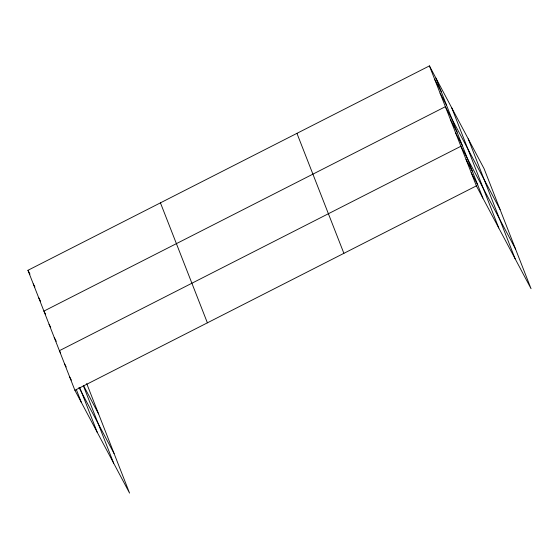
<?xml version="1.0" encoding="UTF-8"?>
<svg xmlns="http://www.w3.org/2000/svg" width="559" height="559" viewBox="0 0 559 559"><rect width="100%" height="100%" fill="white"/><g stroke="black" fill="none" stroke-linecap="round" stroke-linejoin="round"><path stroke-width="0.84" d="M86.687 383.523L129.569 493.108L74.899 390.294L27.95 270.304L429.431 65.892L484.101 168.706L531.05 288.696L476.38 185.874L429.431 65.892M74.899 390.294L476.38 185.874M434.748 79.49L441.247 91.711M440.073 93.087L446.571 105.309M500.06 209.499L445.39 106.685L43.916 311.104L45.538 314.158M450.554 119.885L457.059 132.106M455.725 133.084L462.223 145.305M515.559 249.097L460.889 146.276L59.408 350.696L60.624 352.988M466.052 159.476L472.551 171.704M471.216 172.675L477.714 184.896M27.95 270.304L29.983 274.127M33.274 283.909L34.896 286.963M38.592 297.507L40.625 301.322M83.501 385.556L98.58 413.919M49.08 324.304L50.701 327.357M54.244 337.496L56.27 341.318M78.952 387.45L114.078 453.517M64.571 363.895L66.2 366.949M69.735 377.094L71.363 380.148M468.204 138.814L515.153 258.796M451.826 108.006L498.775 227.995M435.929 78.113L482.878 198.096M296.941 133.349L343.89 253.332M160.44 202.847L207.389 322.836M83.291 385.577L113.673 463.215M79.678 387.38L97.294 432.414M76.234 389.316L81.397 402.515"/></g></svg>
